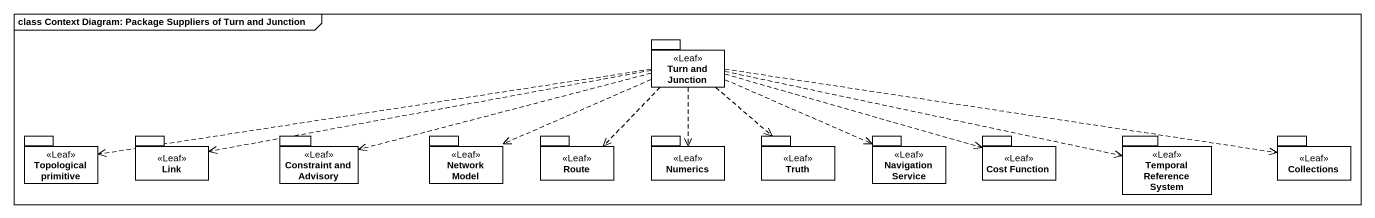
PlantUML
@startuml
mainframe class Context Diagram: Package Suppliers of Turn and Junction
package "Turn and Junction" as Turn_and_Junction <<Leaf>> {
}
package "Topological primitive" as Topological_primitive <<Leaf>> {
}
package Link <<Leaf>> {
}
package "Constraint and Advisory" as Constraint_and_Advisory <<Leaf>> {
}
package "Network Model" as Network_Model <<Leaf>> {
}
package Route <<Leaf>> {
}
package Numerics <<Leaf>> {
}
package Truth <<Leaf>> {
}
package "Navigation Service" as Navigation_Service <<Leaf>> {
}
package "Cost Function" as Cost_Function <<Leaf>> {
}
package "Temporal Reference System" as Temporal_Reference_System <<Leaf>> {
}
package "Collections" as Collections_ <<Leaf>> {
}
Turn_and_Junction .left.> Topological_primitive
Turn_and_Junction .left.> Link
Turn_and_Junction .left.> Constraint_and_Advisory
Turn_and_Junction .left.> Network_Model
Turn_and_Junction ..> Route
Turn_and_Junction ..> Numerics
Turn_and_Junction ..> Truth
Turn_and_Junction .right.> Navigation_Service
Turn_and_Junction .right.> Cost_Function
Turn_and_Junction .right.> Temporal_Reference_System
Turn_and_Junction .right.> Collections_
@enduml
